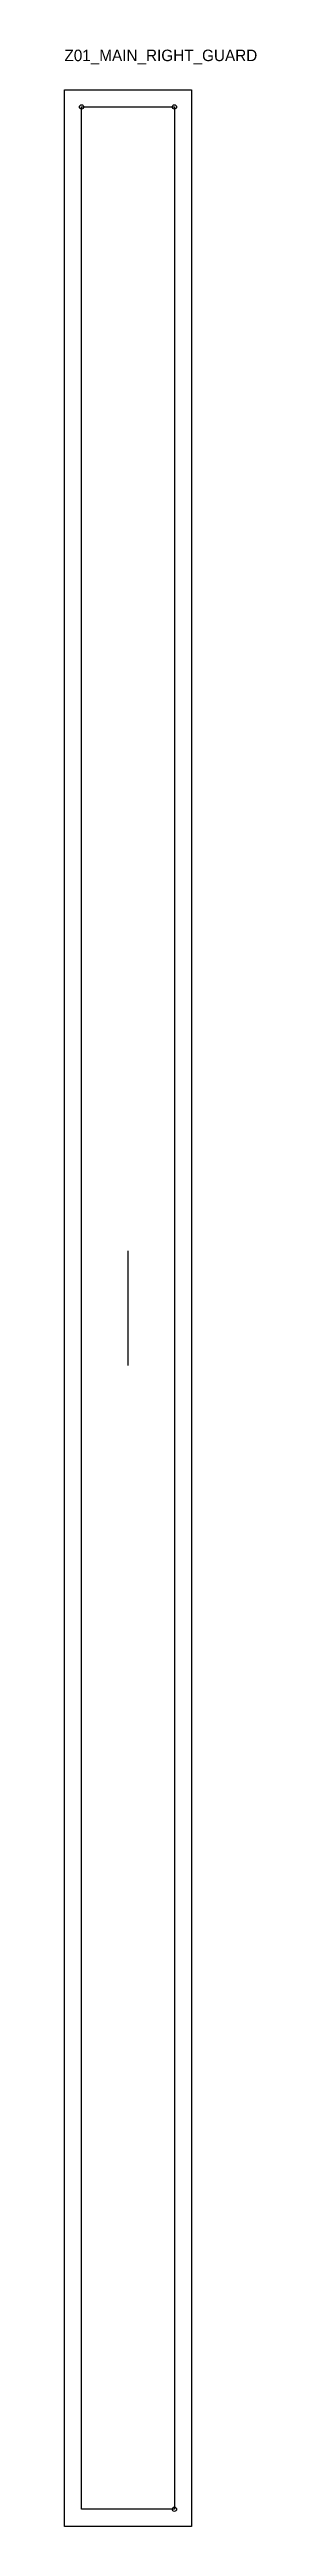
# Model space of a CAD drawing. Header units: millimetres. Extents: x -12 to 122, y -12 to 1716.
import ezdxf

# ---------------------------------------------------------------- set-up
doc = ezdxf.new("R2010")
doc.units = ezdxf.units.MM
for name, color, linetype in [('CUT', 1, 'Continuous'), ('GRAIN', 3, 'Continuous'), ('ID', 7, 'Continuous'), ('NOTCH', 2, 'Continuous'), ('SEAM', 5, 'Continuous')]:
    doc.layers.add(name, color=color, linetype=linetype)

msp = doc.modelspace()

# ---------------------------------------------------------------- linework, layer by layer
at = {"layer": 'CUT'}
msp.add_lwpolyline([(-12, -12), (-12, 1688.1), (77, 1688.1), (77, -12), (-12, -12)], close=True, dxfattribs=at)
at = {"layer": 'GRAIN'}
msp.add_line((32.5, 798), (32.5, 878), dxfattribs=at)
at = {"layer": 'NOTCH'}
for centre in [(0, 1676.1), (65, 1676.1), (65, 1676.1), (65, 0)]:
    msp.add_circle(centre, 1.5, dxfattribs=at)
at = {"layer": 'SEAM'}
msp.add_lwpolyline([(0, 0), (0, 1676.1), (65, 1676.1), (65, 0)], close=True, dxfattribs=at)

# ---------------------------------------------------------------- texts
at = {"layer": 'ID'}
msp.add_text('Z01_MAIN_RIGHT_GUARD', height=8, dxfattribs=at).set_placement((-12, 1708.1))

doc.saveas('drawing.dxf')
